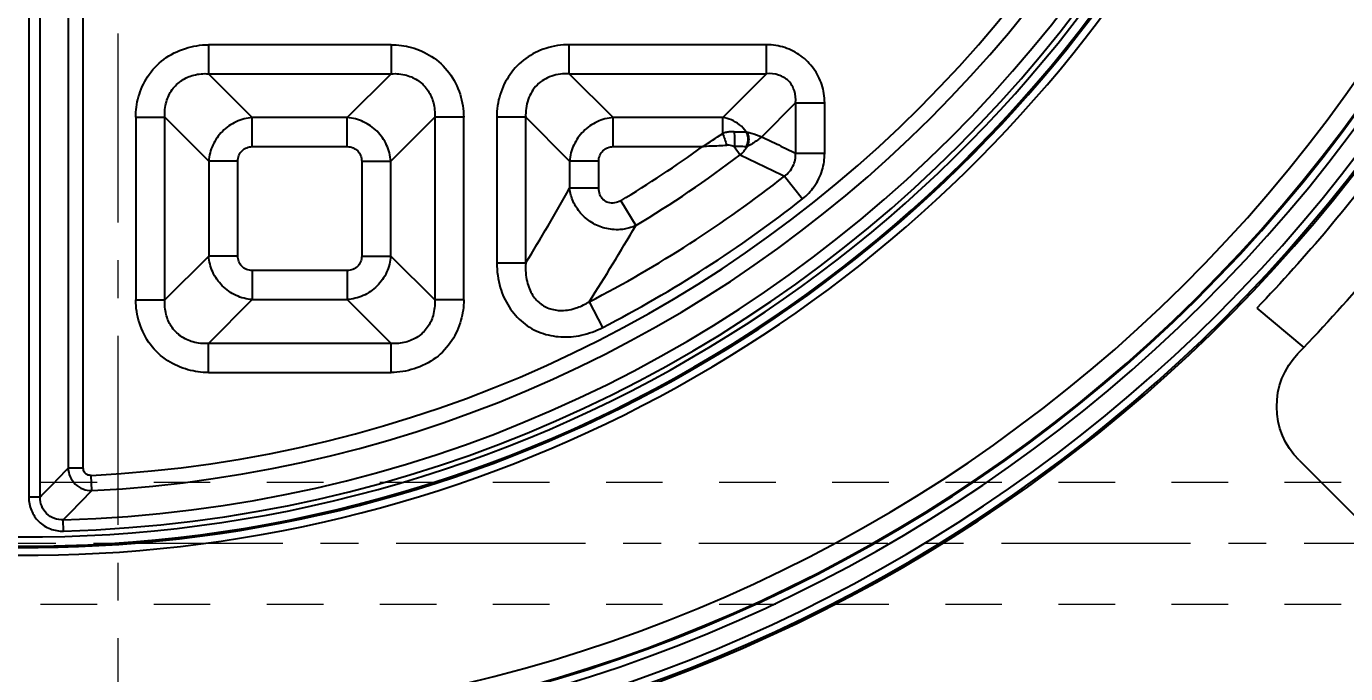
# Model space of a CAD drawing. Header units: millimetres. Extents: x 2750 to 4049, y 1371 to 1831.
# Drawn here: x 3823.7 to 3910, y 1526.8 to 1569.1 of the extents above; entities that cross this region are included whole.
import ezdxf

# ---------------------------------------------------------------- set-up
doc = ezdxf.new("R2010")
doc.units = ezdxf.units.MM
doc.linetypes.add('CENTER', pattern=[0.6, 0.375, -0.075, 0.075, -0.075])
doc.linetypes.add('HIDDEN', pattern=[0.2, 0.1, -0.1])
doc.layers.add('11', color=7, linetype='Continuous')
doc.layers.add('center', color=1, linetype='CENTER', lineweight=9)
doc.layers.add('cool', color=153, linetype='HIDDEN', lineweight=9)
doc.styles.get("Standard").update_dxf_attribs({"font": 'arial.ttf'})
doc.dimstyles.get("Standard").update_dxf_attribs({"dimtxt": 0.18, "dimasz": 0.18, "dimexe": 0.18, "dimexo": 0.0625, "dimgap": 0.09, "dimtad": 0, "dimtih": 1, "dimtoh": 1, "dimzin": 0, "dimdsep": 46, "dimtxsty": 'Standard', "dimcen": 0.09, "dimadec": 0, "dimazin": 0, "dimtfac": 1, "dimtofl": 0, "dimtmove": 0, "dimatfit": 3, "dimfxl": 0, "dimtolj": 1, "dimtzin": 0, "dimarcsym": 0})

# ---------------------------------------------------------------- blocks, each defined once
blk = doc.blocks.new('4')
at = {"layer": '11', "color": 3, "linetype": 'Continuous'}
for p, q in [((-12.852, 216.652), (-13.724, 226.616)), ((12.852, 216.656), (13.724, 226.619)), ((-7, 208.127), (-7, 212.136)), ((7, 208.13), (7, 212.139))]:
    blk.add_line(p, q, dxfattribs=at)
for centre, radius, start, end in [((0.026, 105), 127.366, 85.91485, 94.10934), ((-8.743, 227.051), 5, 94.10934, 185), ((8.743, 227.055), 5, 355, 85.91485), ((-7.871, 217.088), 5, 185, 274.03007), ((7.871, 217.092), 5, 265.99628, 355), ((0.026, 105), 107.366, 85.99628, 94.03007), ((0.026, 105), 103.366, 86.13132, 93.8975)]:
    blk.add_arc(centre, radius, start, end, dxfattribs=at)
blk = doc.blocks.new('*D162')
at = {"color": 4, "lineweight": -2, "transparency": 16777216}
for p, q in [((3979.151, 1549.291), (3989.151, 1561.29)), ((3989.151, 1561.29), (3999.151, 1561.29)), ((3921.077, 1549.291), (3979.151, 1549.291))]:
    blk.add_line(p, q, dxfattribs=at)
at = {"layer": 'Defpoints', "color": 0, "transparency": 16777216}
for p in [(3829.681, 1617.29), (3999.151, 1561.29), (3921.077, 1549.291)]:
    blk.add_point(p, dxfattribs=at)
at = {"color": 6, "transparency": 16777216, "insert": (4007.593, 1561.29), "char_height": 5, "attachment_point": 5}
blk.add_mtext('\\A1;68.00', dxfattribs=at)
blk = doc.blocks.new('*D163')
at = {"color": 4, "lineweight": -2, "transparency": 16777216}
blk.add_line((3956.19, 1535.29), (3999.151, 1535.29), dxfattribs=at)
at = {"layer": 'Defpoints', "color": 0, "transparency": 16777216}
for p in [(3829.681, 1617.29), (3956.19, 1535.29), (3999.151, 1535.29)]:
    blk.add_point(p, dxfattribs=at)
at = {"color": 6, "transparency": 16777216, "insert": (4007.583, 1535.29), "char_height": 5, "attachment_point": 5}
blk.add_mtext('\\A1;82.00', dxfattribs=at)
blk = doc.blocks.new('*D164')
at = {"color": 4, "lineweight": -2, "transparency": 16777216}
blk.add_line((3866.081, 1509.29), (3999.151, 1509.29), dxfattribs=at)
at = {"layer": 'Defpoints', "color": 0, "transparency": 16777216}
for p in [(3829.681, 1617.29), (3866.081, 1509.29), (3999.151, 1509.29)]:
    blk.add_point(p, dxfattribs=at)
at = {"color": 6, "transparency": 16777216, "insert": (4009.286, 1509.29), "char_height": 5, "attachment_point": 5}
blk.add_mtext('\\A1;108.00', dxfattribs=at)
blk = doc.blocks.new('*D171')
at = {"color": 4, "lineweight": -2, "transparency": 16777216}
blk.add_line((3829.681, 1457.289), (3829.681, 1452.826), dxfattribs=at)
at = {"layer": 'Defpoints', "color": 0, "transparency": 16777216}
for p in [(3829.681, 1617.29), (3829.681, 1457.289), (3829.681, 1452.826)]:
    blk.add_point(p, dxfattribs=at)
at = {"color": 6, "transparency": 16777216, "insert": (3829.681, 1446.341), "char_height": 5, "attachment_point": 5, "rotation": 90}
blk.add_mtext('\\A1;0.00', dxfattribs=at)
blk = doc.blocks.new('*D172')
at = {"color": 4, "lineweight": -2, "transparency": 16777216}
blk.add_line((3861.681, 1504.89), (3861.681, 1452.826), dxfattribs=at)
at = {"layer": 'Defpoints', "color": 0, "transparency": 16777216}
for p in [(3829.681, 1617.29), (3861.681, 1504.89), (3861.681, 1452.826)]:
    blk.add_point(p, dxfattribs=at)
at = {"color": 6, "transparency": 16777216, "insert": (3861.681, 1444.4), "char_height": 5, "attachment_point": 5, "rotation": 90}
blk.add_mtext('\\A1;32.00', dxfattribs=at)
blk = doc.blocks.new('*D173')
at = {"color": 4, "lineweight": -2, "transparency": 16777216}
for p, q in [((3916.677, 1544.891), (3916.677, 1472.826)), ((3916.677, 1472.826), (3924.677, 1462.826)), ((3924.677, 1462.826), (3924.677, 1452.826))]:
    blk.add_line(p, q, dxfattribs=at)
at = {"layer": 'Defpoints', "color": 0, "transparency": 16777216}
for p in [(3829.681, 1617.29), (3916.677, 1544.891), (3924.677, 1452.826)]:
    blk.add_point(p, dxfattribs=at)
at = {"color": 6, "transparency": 16777216, "insert": (3924.677, 1444.395), "char_height": 5, "attachment_point": 5, "rotation": 90}
blk.add_mtext('\\A1;87.00', dxfattribs=at)
blk = doc.blocks.new('*D184')
at = {"color": 4, "lineweight": -2, "transparency": 16777216}
for p, q in [((3670.211, 1561.29), (3660.211, 1561.29)), ((3680.211, 1549.291), (3670.211, 1561.29)), ((3738.285, 1549.291), (3680.211, 1549.291))]:
    blk.add_line(p, q, dxfattribs=at)
at = {"layer": 'Defpoints', "color": 0, "transparency": 16777216}
for p in [(3829.681, 1617.29), (3660.211, 1561.29), (3738.285, 1549.291)]:
    blk.add_point(p, dxfattribs=at)
at = {"color": 6, "transparency": 16777216, "insert": (3651.77, 1561.29), "char_height": 5, "attachment_point": 5}
blk.add_mtext('\\A1;68.00', dxfattribs=at)
blk = doc.blocks.new('*D185')
at = {"color": 4, "lineweight": -2, "transparency": 16777216}
blk.add_line((3703.173, 1535.29), (3660.211, 1535.29), dxfattribs=at)
at = {"layer": 'Defpoints', "color": 0, "transparency": 16777216}
for p in [(3829.681, 1617.29), (3660.211, 1535.29), (3703.173, 1535.29)]:
    blk.add_point(p, dxfattribs=at)
at = {"color": 6, "transparency": 16777216, "insert": (3651.78, 1535.29), "char_height": 5, "attachment_point": 5}
blk.add_mtext('\\A1;82.00', dxfattribs=at)
blk = doc.blocks.new('*D186')
at = {"color": 4, "lineweight": -2, "transparency": 16777216}
blk.add_line((3793.281, 1509.29), (3660.211, 1509.29), dxfattribs=at)
at = {"layer": 'Defpoints', "color": 0, "transparency": 16777216}
for p in [(3829.681, 1617.29), (3660.211, 1509.29), (3793.281, 1509.29)]:
    blk.add_point(p, dxfattribs=at)
at = {"color": 6, "transparency": 16777216, "insert": (3650.077, 1509.29), "char_height": 5, "attachment_point": 5}
blk.add_mtext('\\A1;108.00', dxfattribs=at)
blk = doc.blocks.new('*D192')
at = {"color": 4, "lineweight": -2, "transparency": 16777216}
blk.add_line((3797.681, 1504.89), (3797.681, 1452.826), dxfattribs=at)
at = {"layer": 'Defpoints', "color": 0, "transparency": 16777216}
for p in [(3829.681, 1617.29), (3797.681, 1504.89), (3797.681, 1452.826)]:
    blk.add_point(p, dxfattribs=at)
at = {"color": 6, "transparency": 16777216, "insert": (3797.681, 1444.4), "char_height": 5, "attachment_point": 5, "rotation": 90}
blk.add_mtext('\\A1;32.00', dxfattribs=at)
blk = doc.blocks.new('*D193')
at = {"color": 4, "lineweight": -2, "transparency": 16777216}
for p, q in [((3742.685, 1544.891), (3742.685, 1472.826)), ((3742.685, 1472.826), (3734.655, 1462.826)), ((3734.655, 1462.826), (3734.655, 1452.826))]:
    blk.add_line(p, q, dxfattribs=at)
at = {"layer": 'Defpoints', "color": 0, "transparency": 16777216}
for p in [(3829.681, 1617.29), (3742.685, 1544.891), (3734.655, 1452.826)]:
    blk.add_point(p, dxfattribs=at)
at = {"color": 6, "transparency": 16777216, "insert": (3734.655, 1444.395), "char_height": 5, "attachment_point": 5, "rotation": 90}
blk.add_mtext('\\A1;87.00', dxfattribs=at)

msp = doc.modelspace()

# ---------------------------------------------------------------- linework, layer by layer
at = {"color": 6, "linetype": 'Continuous'}
for p, q in [((3823.834, 1617.463), (3823.836, 1538.301)), ((3824.576, 1538.301), (3824.576, 1617.463)), ((3826.413, 1615.628), (3826.412, 1541.699)), ((3827.401, 1540.21), (3827.401, 1615.628)), ((3847.545, 1567.927), (3835.588, 1567.927)), ((3835.588, 1567.927), (3835.588, 1566.027)), ((3847.545, 1567.927), (3847.545, 1566.027)), ((3872.113, 1567.927), (3859.205, 1567.927)), ((3859.205, 1566.027), (3859.205, 1567.927)), ((3872.113, 1566.027), (3872.113, 1567.927)), ((3835.588, 1566.027), (3847.545, 1566.027)), ((3835.588, 1566.027), (3838.461, 1563.154)), ((3844.672, 1563.154), (3847.545, 1566.027)), ((3859.205, 1566.027), (3872.113, 1566.027)), ((3859.205, 1566.027), (3862.078, 1563.154)), ((3869.24, 1563.154), (3872.113, 1566.027)), ((3874.013, 1564.126), (3871.794, 1561.907)), ((3874.013, 1564.126), (3875.914, 1564.126)), ((3874.013, 1564.126), (3874.013, 1560.82)), ((3875.914, 1560.82), (3875.914, 1564.126)), ((3830.836, 1563.176), (3832.737, 1563.176)), ((3830.836, 1563.176), (3830.836, 1551.218)), ((3835.61, 1560.303), (3832.737, 1563.176)), ((3832.737, 1551.218), (3832.737, 1563.176)), ((3844.672, 1563.154), (3838.461, 1563.154)), ((3838.461, 1561.253), (3838.461, 1563.154)), ((3844.672, 1561.253), (3844.672, 1563.154)), ((3850.396, 1563.176), (3847.523, 1560.303)), ((3852.296, 1563.176), (3850.396, 1563.176)), ((3850.396, 1563.176), (3850.396, 1551.218)), ((3852.296, 1551.218), (3852.296, 1563.176)), ((3856.354, 1563.176), (3854.454, 1563.176)), ((3854.454, 1563.176), (3854.454, 1553.631)), ((3859.227, 1560.303), (3856.354, 1563.176)), ((3856.354, 1553.631), (3856.354, 1563.176)), ((3869.24, 1563.154), (3862.078, 1563.154)), ((3862.078, 1561.253), (3862.078, 1563.154)), ((3869.24, 1562.121), (3869.24, 1563.154)), ((3869.981, 1562.231), (3870.769, 1562.231)), ((3838.461, 1561.253), (3844.672, 1561.253)), ((3862.078, 1561.253), (3867.921, 1561.253)), ((3869.981, 1561.253), (3870.388, 1560.716)), ((3874.013, 1560.82), (3875.914, 1560.82)), ((3837.51, 1560.303), (3835.61, 1560.303)), ((3835.61, 1560.303), (3835.61, 1554.091)), ((3837.51, 1554.091), (3837.51, 1560.303)), ((3845.622, 1560.303), (3847.523, 1560.303)), ((3845.622, 1560.303), (3845.622, 1554.091)), ((3847.523, 1554.091), (3847.523, 1560.303)), ((3861.128, 1560.303), (3859.227, 1560.303)), ((3859.227, 1560.303), (3859.227, 1558.526)), ((3861.128, 1558.526), (3861.128, 1560.303)), ((3873.289, 1559.327), (3874.465, 1557.834)), ((3861.128, 1558.526), (3859.227, 1558.526)), ((3862.568, 1557.712), (3863.548, 1556.084)), ((3832.737, 1551.218), (3835.61, 1554.091)), ((3837.51, 1554.091), (3835.61, 1554.091)), ((3845.622, 1554.091), (3847.523, 1554.091)), ((3847.523, 1554.091), (3850.396, 1551.218)), ((3844.672, 1553.141), (3838.461, 1553.141)), ((3838.461, 1553.141), (3838.461, 1551.241)), ((3844.672, 1553.141), (3844.672, 1551.241)), ((3856.354, 1553.631), (3854.454, 1553.631)), ((3830.836, 1551.218), (3832.737, 1551.218)), ((3838.461, 1551.241), (3835.588, 1548.368)), ((3838.461, 1551.241), (3844.672, 1551.241)), ((3847.545, 1548.368), (3844.672, 1551.241)), ((3852.296, 1551.218), (3850.396, 1551.218)), ((3861.388, 1549.411), (3860.515, 1551.099)), ((3847.545, 1548.368), (3835.588, 1548.368)), ((3835.588, 1546.467), (3835.588, 1548.368)), ((3847.545, 1546.467), (3847.545, 1548.368)), ((3835.588, 1546.467), (3847.545, 1546.467)), ((3826.412, 1541.699), (3826.411, 1540.21)), ((3827.401, 1540.21), (3826.411, 1540.21)), ((3827.964, 1538.735), (3827.913, 1539.723)), ((3824.576, 1538.301), (3823.836, 1538.301)), ((3826.116, 1536.084), (3826.095, 1536.824))]:
    msp.add_line(p, q, dxfattribs=at)
for centre, radius, start, end in [((3829.707, 1622.321), 100.622, 28.40074, 331.59927), ((3829.707, 1622.321), 100.12, 28.40075, 331.59926), ((3829.707, 1622.321), 100.057, 28.37938, 331.62062), ((3829.707, 1622.321), 98.859, 28.37934, 331.62065), ((3823.677, 1622.321), 85.531, 271.61975, 358.38025), ((3823.677, 1622.321), 86.271, 271.61975, 358.38025), ((3823.677, 1622.321), 82.706, 272.93582, 357.06418), ((3823.677, 1622.321), 83.696, 272.93582, 357.06418), ((3829.707, 1622.321), 102.28, 186.15973, 331.08016), ((3829.707, 1622.321), 101.778, 186.19838, 331.08683), ((3829.707, 1622.321), 102.395, 189.52573, 331.07349), ((3823.677, 1622.321), 87.224, 222.36053, 346.47022), ((3823.677, 1622.321), 86.622, 222.36102, 346.47022), ((3823.677, 1622.321), 87.818, 222.43656, 332.51118), ((3823.677, 1622.321), 87.317, 222.43651, 332.51058), ((3804.188, 1659.527), 117.132, 302.96442, 303.73663), ((3823.677, 1622.321), 75.411, 301.04547, 305.92336), ((3823.677, 1622.321), 77.311, 301.04538, 307.17051), ((4021.385, 1872.273), 346.219, 244.14274, 244.67498), ((3823.677, 1622.321), 80.184, 297.34891, 308.22238), ((3704.574, 1646.007), 177.681, 328.67478, 330.50504), ((3823.677, 1622.321), 82.085, 297.34893, 308.22237), ((3707.017, 1647.931), 181.488, 327.75485, 329.59705), ((3658.793, 1699.468), 231.212, 315.80893, 316.46522), ((3658.449, 1702.675), 235.821, 315.3084, 315.95783)]:
    msp.add_arc(centre, radius, start, end, dxfattribs=at)
for points, knots in [([(3830.836, 1563.176), (3830.83, 1563.624), (3830.969, 1564.558), (3831.56, 1565.902), (3832.619, 1567.054), (3834.042, 1567.75), (3835.08, 1567.925), (3835.588, 1567.927)], [0, 0, 0, 0, 0.180472, 0.373927, 0.583386, 0.795688, 1, 1, 1, 1]), ([(3847.545, 1567.927), (3847.994, 1567.934), (3848.927, 1567.795), (3850.271, 1567.204), (3851.424, 1566.144), (3852.12, 1564.721), (3852.294, 1563.684), (3852.296, 1563.176)], [0, 0, 0, 0, 0.180472, 0.373927, 0.583386, 0.795688, 1, 1, 1, 1]), ([(3859.205, 1567.927), (3858.687, 1567.927), (3857.669, 1567.774), (3856.31, 1567.092), (3855.261, 1566.031), (3854.601, 1564.682), (3854.454, 1563.682), (3854.454, 1563.176)], [0, 0, 0, 0, 0.208164, 0.406063, 0.600899, 0.796688, 1, 1, 1, 1]), ([(3875.914, 1564.126), (3875.909, 1564.528), (3875.789, 1565.33), (3875.235, 1566.402), (3874.389, 1567.249), (3873.316, 1567.802), (3872.515, 1567.922), (3872.113, 1567.927)], [0, 0, 0, 0, 0.20277, 0.401416, 0.598681, 0.797294, 1, 1, 1, 1]), ([(3832.737, 1563.176), (3832.717, 1563.514), (3832.774, 1564.159), (3833.172, 1565.016), (3833.814, 1565.634), (3834.653, 1565.996), (3835.268, 1566.046), (3835.588, 1566.027)], [0, 0, 0, 0, 0.221575, 0.413861, 0.604925, 0.790522, 1, 1, 1, 1]), ([(3847.545, 1566.027), (3847.884, 1566.047), (3848.529, 1565.99), (3849.385, 1565.591), (3850.004, 1564.949), (3850.365, 1564.11), (3850.415, 1563.496), (3850.396, 1563.176)], [0, 0, 0, 0, 0.221576, 0.413862, 0.604926, 0.790522, 1, 1, 1, 1]), ([(3859.205, 1566.027), (3858.818, 1566.05), (3858.04, 1565.953), (3857.025, 1565.356), (3856.428, 1564.34), (3856.331, 1563.563), (3856.354, 1563.176)], [0, 0, 0, 0, 0.254779, 0.500001, 0.745226, 1, 1, 1, 1]), ([(3874.013, 1564.126), (3874.036, 1564.389), (3873.987, 1564.916), (3873.595, 1565.608), (3872.902, 1566), (3872.376, 1566.05), (3872.113, 1566.027)], [0, 0, 0, 0, 0.256877, 0.500001, 0.74313, 1, 1, 1, 1]), ([(3838.461, 1563.154), (3838.098, 1563.129), (3837.374, 1562.942), (3836.46, 1562.302), (3835.821, 1561.388), (3835.635, 1560.665), (3835.61, 1560.303)], [0, 0, 0, 0, 0.249468, 0.500314, 0.750998, 1, 1, 1, 1]), ([(3847.523, 1560.303), (3847.498, 1560.665), (3847.311, 1561.389), (3846.671, 1562.303), (3845.757, 1562.943), (3845.034, 1563.129), (3844.672, 1563.154)], [0, 0, 0, 0, 0.249468, 0.500314, 0.750997, 1, 1, 1, 1]), ([(3862.078, 1563.154), (3861.716, 1563.129), (3860.992, 1562.942), (3860.078, 1562.302), (3859.438, 1561.388), (3859.252, 1560.665), (3859.227, 1560.303)], [0, 0, 0, 0, 0.249468, 0.500314, 0.750998, 1, 1, 1, 1]), ([(3870.769, 1562.231), (3870.65, 1562.402), (3870.363, 1562.71), (3869.832, 1563.029), (3869.436, 1563.133), (3869.24, 1563.154)], [0, 0, 0, 0, 0.34207, 0.677164, 1, 1, 1, 1]), ([(3869.981, 1562.231), (3869.897, 1562.231), (3869.729, 1562.224), (3869.48, 1562.19), (3869.318, 1562.147), (3869.24, 1562.121)], [0, 0, 0, 0, 0.335497, 0.66902, 1, 1, 1, 1]), ([(3869.24, 1562.121), (3869.291, 1561.994), (3869.383, 1561.735), (3869.465, 1561.473), (3869.5, 1561.34)], [0, 0, 0, 0, 0.499723, 1, 1, 1, 1]), ([(3869.981, 1562.23), (3870.013, 1562.072), (3870.031, 1561.748), (3870.015, 1561.424), (3869.984, 1561.266)], [0, 0, 0, 0, 0.499728, 1, 1, 1, 1]), ([(3870.769, 1562.231), (3870.799, 1562.171), (3870.847, 1562.044), (3870.882, 1561.844), (3870.881, 1561.638), (3870.845, 1561.438), (3870.797, 1561.311), (3870.768, 1561.251)], [0, 0, 0, 0, 0.197065, 0.398378, 0.601322, 0.802867, 1, 1, 1, 1]), ([(3870.822, 1562.213), (3870.919, 1562.189), (3871.248, 1562.103), (3871.573, 1561.999), (3871.794, 1561.907)], [0, 0, 0, 0, 0.294614, 1, 1, 1, 1]), ([(3870.822, 1562.213), (3870.852, 1562.154), (3870.901, 1562.031), (3870.941, 1561.835), (3870.946, 1561.636), (3870.916, 1561.441), (3870.873, 1561.317), (3870.846, 1561.259)], [0, 0, 0, 0, 0.199978, 0.402446, 0.604923, 0.804966, 1, 1, 1, 1]), ([(3871.794, 1561.907), (3871.704, 1561.824), (3871.509, 1561.665), (3871.19, 1561.451), (3870.963, 1561.321), (3870.846, 1561.259)], [0, 0, 0, 0, 0.318956, 0.654803, 1, 1, 1, 1]), ([(3837.51, 1560.303), (3837.51, 1560.432), (3837.562, 1560.685), (3837.77, 1561.006), (3838.091, 1561.205), (3838.337, 1561.253), (3838.461, 1561.253)], [0, 0, 0, 0, 0.259888, 0.507026, 0.75076, 1, 1, 1, 1]), ([(3844.672, 1561.253), (3844.801, 1561.253), (3845.055, 1561.202), (3845.376, 1560.993), (3845.574, 1560.673), (3845.622, 1560.426), (3845.622, 1560.303)], [0, 0, 0, 0, 0.259888, 0.507025, 0.750759, 1, 1, 1, 1]), ([(3861.128, 1560.303), (3861.128, 1560.432), (3861.179, 1560.685), (3861.388, 1561.006), (3861.708, 1561.205), (3861.954, 1561.253), (3862.078, 1561.253)], [0, 0, 0, 0, 0.259887, 0.507024, 0.750759, 1, 1, 1, 1]), ([(3869.501, 1561.34), (3869.33, 1561.322), (3868.983, 1561.292), (3868.455, 1561.284), (3868.1, 1561.264), (3867.921, 1561.253)], [0, 0, 0, 0, 0.325368, 0.661013, 1, 1, 1, 1]), ([(3869.968, 1561.27), (3869.925, 1561.291), (3869.822, 1561.314), (3869.668, 1561.35), (3869.556, 1561.357), (3869.501, 1561.353)], [0, 0, 0, 0, 0.304199, 0.654056, 1, 1, 1, 1]), ([(3870.769, 1561.252), (3870.699, 1561.252), (3870.54, 1561.254), (3870.277, 1561.253), (3870.085, 1561.253), (3869.981, 1561.253)], [0, 0, 0, 0, 0.266288, 0.604742, 1, 1, 1, 1]), ([(3870.388, 1560.716), (3870.448, 1560.767), (3870.563, 1560.876), (3870.716, 1561.057), (3870.805, 1561.189), (3870.845, 1561.257)], [0, 0, 0, 0, 0.33249, 0.667293, 1, 1, 1, 1]), ([(3870.845, 1561.257), (3870.837, 1561.255), (3870.82, 1561.253), (3870.795, 1561.25), (3870.777, 1561.251), (3870.769, 1561.252)], [0, 0, 0, 0, 0.326105, 0.66157, 1, 1, 1, 1]), ([(3873.289, 1559.327), (3873.521, 1559.492), (3873.907, 1559.949), (3874.027, 1560.535), (3874.013, 1560.82)], [0, 0, 0, 0, 0.500007, 1, 1, 1, 1]), ([(3874.465, 1557.834), (3874.757, 1558.064), (3875.295, 1558.631), (3875.801, 1559.674), (3875.914, 1560.447), (3875.914, 1560.82)], [0, 0, 0, 0, 0.326263, 0.673496, 1, 1, 1, 1]), ([(3862.515, 1555.823), (3862.186, 1555.801), (3861.539, 1555.865), (3860.645, 1556.245), (3859.924, 1556.858), (3859.421, 1557.643), (3859.26, 1558.231), (3859.227, 1558.526)], [0, 0, 0, 0, 0.211717, 0.409105, 0.615636, 0.809667, 1, 1, 1, 1]), ([(3862.568, 1557.712), (3862.44, 1557.643), (3862.174, 1557.543), (3861.753, 1557.554), (3861.4, 1557.763), (3861.184, 1558.113), (3861.133, 1558.386), (3861.128, 1558.526)], [0, 0, 0, 0, 0.21425, 0.411496, 0.599045, 0.793256, 1, 1, 1, 1]), ([(3863.548, 1556.084), (3863.441, 1556.034), (3863.22, 1555.948), (3862.873, 1555.861), (3862.635, 1555.831), (3862.515, 1555.823)], [0, 0, 0, 0, 0.330861, 0.663226, 1, 1, 1, 1]), ([(3838.461, 1551.241), (3838.097, 1551.265), (3837.368, 1551.452), (3836.449, 1552.097), (3835.816, 1553.015), (3835.634, 1553.734), (3835.61, 1554.091)], [0, 0, 0, 0, 0.250267, 0.503198, 0.754435, 1, 1, 1, 1]), ([(3838.461, 1553.141), (3838.332, 1553.141), (3838.078, 1553.192), (3837.757, 1553.401), (3837.558, 1553.721), (3837.51, 1553.968), (3837.51, 1554.091)], [0, 0, 0, 0, 0.259887, 0.507024, 0.750759, 1, 1, 1, 1]), ([(3845.622, 1554.091), (3845.622, 1553.962), (3845.571, 1553.709), (3845.362, 1553.388), (3845.042, 1553.189), (3844.796, 1553.141), (3844.672, 1553.141)], [0, 0, 0, 0, 0.259887, 0.507024, 0.750759, 1, 1, 1, 1]), ([(3847.523, 1554.091), (3847.499, 1553.727), (3847.311, 1552.999), (3846.666, 1552.08), (3845.748, 1551.447), (3845.029, 1551.264), (3844.672, 1551.241)], [0, 0, 0, 0, 0.250266, 0.503195, 0.754432, 1, 1, 1, 1]), ([(3854.454, 1553.631), (3854.47, 1553.094), (3854.589, 1552.081), (3855.206, 1550.733), (3856.124, 1549.679), (3857.32, 1549.001), (3858.652, 1548.744), (3860.049, 1548.853), (3860.942, 1549.193), (3861.388, 1549.411)], [0, 0, 0, 0, 0.162951, 0.305077, 0.443519, 0.580163, 0.713751, 0.849412, 1, 1, 1, 1]), ([(3856.354, 1553.63), (3856.338, 1553.417), (3856.334, 1553.01), (3856.417, 1552.439), (3856.574, 1551.948), (3856.789, 1551.537), (3857.05, 1551.202), (3857.352, 1550.935), (3857.692, 1550.733), (3858.073, 1550.593), (3858.497, 1550.522), (3858.968, 1550.527), (3859.292, 1550.588), (3859.459, 1550.632)], [0, 0, 0, 0, 0.124073, 0.234448, 0.332563, 0.420607, 0.501146, 0.577295, 0.652231, 0.728884, 0.810419, 0.89997, 1, 1, 1, 1]), ([(3835.588, 1546.467), (3835.139, 1546.46), (3834.205, 1546.599), (3832.862, 1547.191), (3831.709, 1548.25), (3831.013, 1549.673), (3830.839, 1550.711), (3830.836, 1551.218)], [0, 0, 0, 0, 0.180472, 0.373927, 0.583386, 0.795688, 1, 1, 1, 1]), ([(3835.588, 1548.368), (3835.25, 1548.347), (3834.604, 1548.404), (3833.744, 1548.806), (3833.126, 1549.456), (3832.766, 1550.293), (3832.718, 1550.903), (3832.737, 1551.218)], [0, 0, 0, 0, 0.220919, 0.414624, 0.60824, 0.793208, 1, 1, 1, 1]), ([(3852.296, 1551.218), (3852.303, 1550.77), (3852.164, 1549.836), (3851.573, 1548.492), (3850.514, 1547.34), (3849.091, 1546.644), (3848.053, 1546.469), (3847.545, 1546.467)], [0, 0, 0, 0, 0.180472, 0.373927, 0.583386, 0.795688, 1, 1, 1, 1]), ([(3850.396, 1551.218), (3850.416, 1550.88), (3850.359, 1550.235), (3849.961, 1549.379), (3849.318, 1548.76), (3848.48, 1548.398), (3847.865, 1548.348), (3847.545, 1548.368)], [0, 0, 0, 0, 0.221576, 0.413862, 0.604926, 0.790522, 1, 1, 1, 1]), ([(3859.459, 1550.633), (3859.551, 1550.657), (3859.919, 1550.773), (3860.268, 1550.946), (3860.515, 1551.099)], [0, 0, 0, 0, 0.246244, 1, 1, 1, 1]), ([(3826.411, 1540.21), (3826.415, 1540.016), (3826.506, 1539.624), (3826.855, 1539.136), (3827.361, 1538.803), (3827.764, 1538.729), (3827.964, 1538.735)], [0, 0, 0, 0, 0.247125, 0.495574, 0.746007, 1, 1, 1, 1]), ([(3827.913, 1539.723), (3827.826, 1539.722), (3827.647, 1539.756), (3827.447, 1539.946), (3827.404, 1540.122), (3827.401, 1540.21)], [0, 0, 0, 0, 0.335312, 0.664078, 1, 1, 1, 1]), ([(3823.836, 1538.301), (3823.836, 1538.008), (3823.952, 1537.413), (3824.46, 1536.663), (3825.225, 1536.175), (3825.823, 1536.076), (3826.116, 1536.084)], [0, 0, 0, 0, 0.249184, 0.499855, 0.750673, 1, 1, 1, 1]), ([(3826.095, 1536.824), (3825.897, 1536.815), (3825.494, 1536.879), (3824.975, 1537.201), (3824.645, 1537.711), (3824.573, 1538.107), (3824.576, 1538.301)], [0, 0, 0, 0, 0.25118, 0.503245, 0.753614, 1, 1, 1, 1])]:
    msp.add_open_spline(points, degree=3, knots=knots, dxfattribs=at)
for points in [[(3870.769, 1562.231), (3870.781, 1562.226), (3870.793, 1562.22), (3870.805, 1562.217)], [(3871.794, 1561.907), (3872.163, 1561.724), (3872.904, 1561.365), (3873.643, 1561), (3874.013, 1560.82)]]:
    msp.add_open_spline(points, degree=3, dxfattribs=at)
at = {"layer": 'center', "color": 1, "linetype": 'CENTER', "ltscale": 33}
msp.add_line((3829.681, 1457.291), (3829.681, 1777.291), dxfattribs=at)
at = {"layer": 'cool', "ltscale": 37}
for p, q in [((3684.011, 1539.29), (3975.351, 1539.29)), ((3684.011, 1531.29), (3975.351, 1531.29))]:
    msp.add_line(p, q, dxfattribs=at)
at = {"layer": 'cool', "color": 1, "linetype": 'CENTER', "ltscale": 33}
msp.add_line((3669.681, 1535.29), (3989.681, 1535.29), dxfattribs=at)

# ---------------------------------------------------------------- block references
at = {"xscale": -1, "rotation": 230.0000000000094}
msp.add_blockref('4', (3749.253, 1689.825), dxfattribs=at)

# ---------------------------------------------------------------- dimensions: what is measured, and where the dimension line sits
for feature_location, offset, dtype, origin, picture, middle in [((3793.281, 1509.29), (-133.07, 0), 0, (3829.681, 1617.29), '*D186', (3650.077, 1509.29)), ((3738.285, 1549.291), (-78.074, 11.999), 0, (3829.681, 1617.29), '*D184', (3651.77, 1561.29)), ((3703.173, 1535.29), (-42.962, 0), 0, (3829.681, 1617.29), '*D185', (3651.78, 1535.29)), ((3742.685, 1544.891), (-8.03, -92.065), 1, (3829.681, 1617.29), '*D193', (3734.655, 1444.395)), ((3797.681, 1504.89), (0, -52.064), 1, (3829.681, 1617.29), '*D192', (3797.681, 1444.4)), ((3829.681421285, 1457.289363451), (0, -4.463288827), 1, (3829.681421285, 1617.29003337), '*D171', (3829.681421285, 1446.34074038)), ((3921.077, 1549.291), (78.074, 11.999), 0, (3829.681, 1617.29), '*D162', (4007.593, 1561.29)), ((3956.19, 1535.29), (42.962, 0), 0, (3829.681, 1617.29), '*D163', (4007.583, 1535.29)), ((3866.081, 1509.29), (133.07, 0), 0, (3829.681, 1617.29), '*D164', (4009.286, 1509.29)), ((3861.681, 1504.89), (0, -52.064), 1, (3829.681, 1617.29), '*D172', (3861.681, 1444.4)), ((3916.677, 1544.891), (8, -92.065), 1, (3829.681, 1617.29), '*D173', (3924.677, 1444.395))]:
    dim = msp.add_ordinate_dim(feature_location=feature_location, offset=offset, dtype=dtype, origin=origin, dimstyle='Standard', override={"dimtxt": 5, "dimasz": 5, "dimexe": 0, "dimexo": 0, "dimgap": 0, "dimtih": 0, "dimtoh": 0, "dimzin": 0, "dimcen": 0, "dimclrd": 4, "dimclre": 4, "dimclrt": 6, "dimadec": 2, "dimtp": 0, "dimtm": 0, "dimtzin": 0})
    dim.commit()
    dim.dimension.update_dxf_attribs({"geometry": picture, "text_midpoint": middle})

doc.saveas('drawing.dxf')
